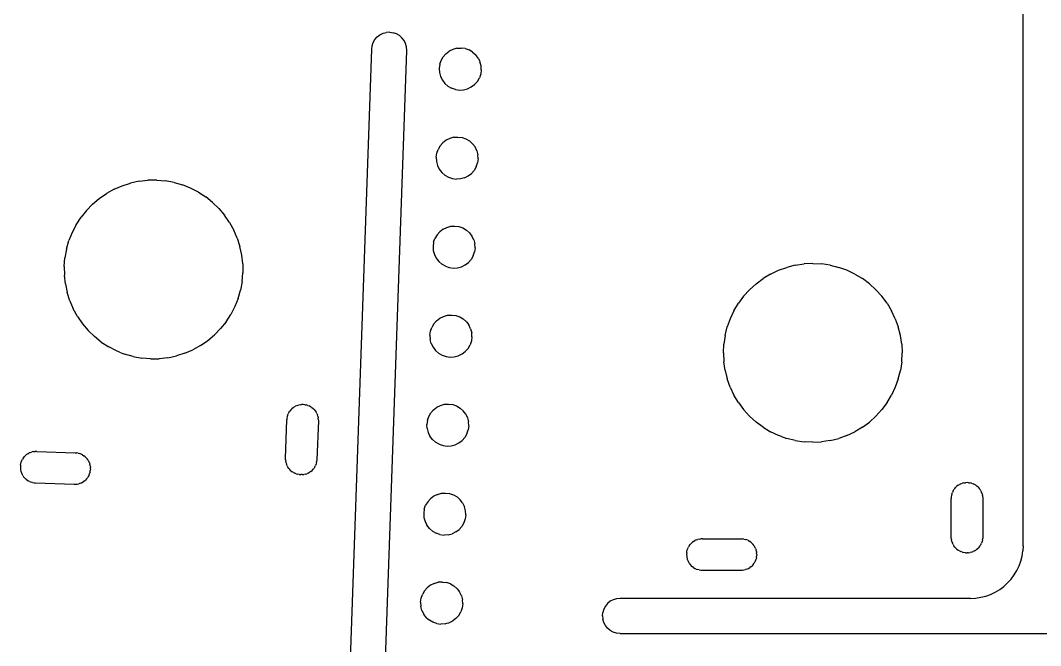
# Model space of a CAD drawing. Extents: x -47 to 67, y -53 to 53.
# Drawn here: x -18.58 to 10.52, y 17.61 to 35.45 of the extents above; entities that cross this region are included whole.
import ezdxf

# ---------------------------------------------------------------- set-up
doc = ezdxf.new("R2010")
doc.units = 0

msp = doc.modelspace()

# ---------------------------------------------------------------- linework, layer by layer
for p, q in [((10.025, 20.462, -0.015), (10.025, 40.433, -0.017)), ((-8.466, 34.901, 0.011), (-8.402, 34.975, 0.011)), ((-8.402, 34.975, 0.011), (-8.324, 35.034, 0.011)), ((-8.324, 35.034, 0.011), (-8.236, 35.078, 0.011)), ((-8.236, 35.078, 0.011), (-8.141, 35.103, 0.011)), ((-8.043, 35.109, 0.01), (-8.141, 35.103, 0.011)), ((-8.043, 35.109, 0.01), (-7.946, 35.096, 0.01)), ((-7.853, 35.064, 0.01), (-7.946, 35.096, 0.01)), ((-7.768, 35.015, 0.01), (-7.853, 35.064, 0.01)), ((-7.695, 34.95, 0.01), (-7.768, 35.015, 0.01)), ((-7.635, 34.872, 0.01), (-7.695, 34.95, 0.01)), ((-8.56, 34.627, 0.011), (-8.547, 34.724, 0.011)), ((-8.547, 34.724, 0.011), (-8.516, 34.817, 0.011)), ((-8.516, 34.817, 0.011), (-8.466, 34.901, 0.011)), ((-7.592, 34.784, 0.01), (-7.635, 34.872, 0.01)), ((-7.567, 34.69, 0.01), (-7.592, 34.784, 0.01)), ((-7.561, 34.592, 0.01), (-7.567, 34.69, 0.01)), ((-6.129, 34.65, 0.008), (-6.242, 34.62, 0.008)), ((-6.129, 34.65, 0.008), (-6.011, 34.658, 0.007)), ((-5.895, 34.642, 0.007), (-6.011, 34.658, 0.007)), ((-5.895, 34.642, 0.007), (-5.783, 34.604, 0.007)), ((-9.609, 4.588, 0.022), (-8.56, 34.627, 0.011)), ((-8.556, 6.085, 0.019), (-7.561, 34.592, 0.01)), ((-6.578, 34.307, 0.008), (-6.519, 34.409, 0.008)), ((-6.441, 34.497, 0.008), (-6.519, 34.409, 0.008)), ((-6.441, 34.497, 0.008), (-6.348, 34.569, 0.008)), ((-6.242, 34.62, 0.008), (-6.348, 34.569, 0.008)), ((-5.682, 34.545, 0.007), (-5.783, 34.604, 0.007)), ((-5.682, 34.545, 0.007), (-5.593, 34.467, 0.007)), ((-5.522, 34.374, 0.007), (-5.593, 34.467, 0.007)), ((-5.522, 34.374, 0.007), (-5.488, 34.306, 0.007)), ((-6.616, 34.196, 0.008), (-6.632, 34.079, 0.008)), ((-6.632, 34.079, 0.008), (-6.624, 33.962, 0.009)), ((-6.616, 34.196, 0.008), (-6.578, 34.307, 0.008)), ((-5.488, 34.306, 0.007), (-5.47, 34.268, 0.007)), ((-5.44, 34.155, 0.007), (-5.47, 34.268, 0.007)), ((-5.433, 34.037, 0.007), (-5.44, 34.155, 0.007)), ((-6.624, 33.962, 0.009), (-6.594, 33.848, 0.008)), ((-6.594, 33.848, 0.008), (-6.542, 33.743, 0.008)), ((-5.545, 33.708, 0.007), (-5.486, 33.809, 0.007)), ((-5.448, 33.921, 0.007), (-5.486, 33.809, 0.007)), ((-5.433, 34.037, 0.007), (-5.448, 33.921, 0.007)), ((-6.542, 33.743, 0.008), (-6.471, 33.649, 0.008)), ((-6.383, 33.571, 0.008), (-6.471, 33.649, 0.008)), ((-6.383, 33.571, 0.008), (-6.281, 33.512, 0.008)), ((-6.17, 33.474, 0.008), (-6.281, 33.512, 0.008)), ((-6.17, 33.474, 0.008), (-6.053, 33.459, 0.008)), ((-5.936, 33.466, 0.008), (-5.822, 33.496, 0.007)), ((-5.822, 33.496, 0.007), (-5.717, 33.548, 0.007)), ((-5.717, 33.548, 0.007), (-5.623, 33.619, 0.007)), ((-5.623, 33.619, 0.007), (-5.545, 33.708, 0.007)), ((-6.053, 33.459, 0.008), (-5.936, 33.466, 0.008)), ((-6.437, 32.03, 0.009), (-6.53, 31.959, 0.009)), ((-6.331, 32.082, 0.009), (-6.437, 32.03, 0.009)), ((-6.217, 32.112, 0.008), (-6.331, 32.082, 0.009)), ((-6.217, 32.112, 0.008), (-6.1, 32.119, 0.008)), ((-6.1, 32.119, 0.008), (-5.983, 32.104, 0.008)), ((-5.983, 32.104, 0.008), (-5.872, 32.066, 0.008)), ((-5.872, 32.066, 0.008), (-5.77, 32.007, 0.008)), ((-6.705, 31.657, 0.009), (-6.667, 31.769, 0.009)), ((-6.608, 31.87, 0.009), (-6.667, 31.769, 0.009)), ((-6.608, 31.87, 0.009), (-6.53, 31.959, 0.009)), ((-5.77, 32.007, 0.008), (-5.682, 31.929, 0.008)), ((-5.682, 31.929, 0.008), (-5.611, 31.836, 0.007)), ((-5.559, 31.73, 0.007), (-5.611, 31.836, 0.007)), ((-5.559, 31.73, 0.007), (-5.529, 31.616, 0.007)), ((-6.721, 31.541, 0.009), (-6.705, 31.657, 0.009)), ((-6.721, 31.541, 0.009), (-6.713, 31.423, 0.009)), ((-5.521, 31.499, 0.007), (-5.537, 31.382, 0.007)), ((-5.521, 31.499, 0.007), (-5.529, 31.616, 0.007)), ((-6.713, 31.423, 0.009), (-6.683, 31.31, 0.009)), ((-6.683, 31.31, 0.009), (-6.631, 31.204, 0.009)), ((-6.631, 31.204, 0.009), (-6.56, 31.111, 0.009)), ((-5.634, 31.169, 0.008), (-5.712, 31.081, 0.008)), ((-5.575, 31.271, 0.008), (-5.634, 31.169, 0.008)), ((-5.575, 31.271, 0.008), (-5.537, 31.382, 0.007)), ((-15.193, 30.857, 0.023), (-15.438, 30.805, 0.024)), ((-15.193, 30.857, 0.023), (-14.945, 30.885, 0.023)), ((-14.694, 30.889, 0.022), (-14.945, 30.885, 0.023)), ((-14.694, 30.889, 0.022), (-14.445, 30.868, 0.022)), ((-14.199, 30.822, 0.022), (-14.445, 30.868, 0.022)), ((-6.471, 31.033, 0.009), (-6.56, 31.111, 0.009)), ((-6.471, 31.033, 0.009), (-6.37, 30.974, 0.009)), ((-6.37, 30.974, 0.009), (-6.258, 30.936, 0.009)), ((-6.258, 30.936, 0.009), (-6.142, 30.92, 0.009)), ((-6.024, 30.928, 0.008), (-6.142, 30.92, 0.009)), ((-5.911, 30.958, 0.008), (-6.024, 30.928, 0.008)), ((-5.911, 30.958, 0.008), (-5.805, 31.01, 0.008)), ((-5.805, 31.01, 0.008), (-5.712, 31.081, 0.008)), ((-15.906, 30.63, 0.025), (-16.125, 30.508, 0.025)), ((-15.906, 30.63, 0.025), (-15.676, 30.729, 0.024)), ((-15.676, 30.729, 0.024), (-15.438, 30.805, 0.024)), ((-14.199, 30.822, 0.022), (-13.959, 30.753, 0.021)), ((-13.726, 30.66, 0.021), (-13.959, 30.753, 0.021)), ((-13.504, 30.546, 0.021), (-13.726, 30.66, 0.021)), ((-16.523, 30.205, 0.026), (-16.331, 30.367, 0.025)), ((-16.331, 30.367, 0.025), (-16.125, 30.508, 0.025)), ((-13.504, 30.546, 0.021), (-13.294, 30.41, 0.02)), ((-13.098, 30.254, 0.02), (-13.294, 30.41, 0.02)), ((-16.697, 30.026, 0.026), (-16.853, 29.83, 0.026)), ((-16.697, 30.026, 0.026), (-16.523, 30.205, 0.026)), ((-12.918, 30.079, 0.02), (-13.098, 30.254, 0.02)), ((-12.918, 30.079, 0.02), (-12.757, 29.888, 0.02)), ((-16.989, 29.62, 0.027), (-16.853, 29.83, 0.026)), ((-12.615, 29.682, 0.019), (-12.757, 29.888, 0.02)), ((-17.104, 29.398, 0.027), (-17.196, 29.165, 0.027)), ((-16.989, 29.62, 0.027), (-17.104, 29.398, 0.027)), ((-12.615, 29.682, 0.019), (-12.494, 29.463, 0.019)), ((-12.395, 29.233, 0.019), (-12.494, 29.463, 0.019)), ((-6.696, 29.332, 0.01), (-6.619, 29.42, 0.01)), ((-6.525, 29.492, 0.01), (-6.619, 29.42, 0.01)), ((-6.525, 29.492, 0.01), (-6.42, 29.543, 0.009)), ((-6.42, 29.543, 0.009), (-6.306, 29.574, 0.009)), ((-6.306, 29.574, 0.009), (-6.189, 29.581, 0.009)), ((-6.189, 29.581, 0.009), (-6.072, 29.565, 0.009)), ((-6.072, 29.565, 0.009), (-5.961, 29.527, 0.009)), ((-5.961, 29.527, 0.009), (-5.859, 29.468, 0.009)), ((-5.771, 29.391, 0.008), (-5.859, 29.468, 0.009)), ((-17.266, 28.925, 0.027), (-17.196, 29.165, 0.027)), ((-12.395, 29.233, 0.019), (-12.319, 28.995, 0.019)), ((-6.794, 29.119, 0.01), (-6.809, 29.002, 0.01)), ((-6.794, 29.119, 0.01), (-6.756, 29.23, 0.01)), ((-6.696, 29.332, 0.01), (-6.756, 29.23, 0.01)), ((-5.771, 29.391, 0.008), (-5.699, 29.297, 0.008)), ((-5.648, 29.191, 0.008), (-5.699, 29.297, 0.008)), ((-5.648, 29.191, 0.008), (-5.617, 29.078, 0.008)), ((-17.266, 28.925, 0.027), (-17.311, 28.678, 0.027)), ((-12.267, 28.75, 0.019), (-12.319, 28.995, 0.019)), ((-6.809, 29.002, 0.01), (-6.802, 28.885, 0.01)), ((-6.802, 28.885, 0.01), (-6.772, 28.771, 0.01)), ((-5.664, 28.733, 0.008), (-5.625, 28.844, 0.008)), ((-5.61, 28.96, 0.008), (-5.625, 28.844, 0.008)), ((-5.61, 28.96, 0.008), (-5.617, 29.078, 0.008)), ((-17.332, 28.429, 0.027), (-17.311, 28.678, 0.027)), ((-12.239, 28.501, 0.019), (-12.267, 28.75, 0.019)), ((-6.772, 28.771, 0.01), (-6.72, 28.666, 0.01)), ((-6.72, 28.666, 0.01), (-6.648, 28.572, 0.01)), ((-6.648, 28.572, 0.01), (-6.56, 28.494, 0.01)), ((-5.894, 28.471, 0.009), (-5.8, 28.543, 0.009)), ((-5.8, 28.543, 0.009), (-5.723, 28.631, 0.009)), ((-5.664, 28.733, 0.008), (-5.723, 28.631, 0.009)), ((-17.332, 28.429, 0.027), (-17.328, 28.179, 0.027)), ((-12.256, 28.002, 0.019), (-12.235, 28.251, 0.019)), ((-12.239, 28.501, 0.019), (-12.235, 28.251, 0.019)), ((-6.458, 28.435, 0.01), (-6.56, 28.494, 0.01)), ((-6.458, 28.435, 0.01), (-6.347, 28.397, 0.01)), ((-6.347, 28.397, 0.01), (-6.23, 28.382, 0.009)), ((-6.23, 28.382, 0.009), (-6.113, 28.389, 0.009)), ((-6.113, 28.389, 0.009), (-5.999, 28.419, 0.009)), ((-5.999, 28.419, 0.009), (-5.894, 28.471, 0.009)), ((2.822, 28.211, -0.005), (3.049, 28.318, -0.006)), ((3.049, 28.318, -0.006), (3.284, 28.402, -0.006)), ((3.527, 28.463, -0.006), (3.284, 28.402, -0.006)), ((3.527, 28.463, -0.006), (3.775, 28.5, -0.007)), ((4.025, 28.512, -0.007), (3.775, 28.5, -0.007)), ((4.025, 28.512, -0.007), (4.274, 28.5, -0.008)), ((4.522, 28.463, -0.008), (4.274, 28.5, -0.008)), ((4.522, 28.463, -0.008), (4.765, 28.402, -0.008)), ((5, 28.318, -0.009), (4.765, 28.402, -0.008)), ((5.227, 28.211, -0.009), (5, 28.318, -0.009)), ((-17.3, 27.93, 0.028), (-17.328, 28.179, 0.027)), ((-12.256, 28.002, 0.019), (-12.301, 27.756, 0.019)), ((2.407, 27.933, -0.004), (2.608, 28.082, -0.005)), ((2.822, 28.211, -0.005), (2.608, 28.082, -0.005)), ((5.227, 28.211, -0.009), (5.441, 28.082, -0.009)), ((5.642, 27.933, -0.01), (5.441, 28.082, -0.009)), ((-17.3, 27.93, 0.028), (-17.248, 27.685, 0.028)), ((-17.172, 27.447, 0.027), (-17.248, 27.685, 0.028)), ((-12.371, 27.515, 0.02), (-12.301, 27.756, 0.019)), ((2.053, 27.58, -0.004), (2.221, 27.765, -0.004)), ((2.221, 27.765, -0.004), (2.407, 27.933, -0.004)), ((5.828, 27.765, -0.01), (5.642, 27.933, -0.01)), ((5.828, 27.765, -0.01), (5.996, 27.58, -0.01)), ((-17.172, 27.447, 0.027), (-17.073, 27.217, 0.027)), ((-12.371, 27.515, 0.02), (-12.463, 27.283, 0.02)), ((1.776, 27.164, -0.003), (1.904, 27.379, -0.003)), ((2.053, 27.58, -0.004), (1.904, 27.379, -0.003)), ((6.145, 27.379, -0.01), (5.996, 27.58, -0.01)), ((6.145, 27.379, -0.01), (6.273, 27.164, -0.011)), ((-16.952, 26.998, 0.027), (-17.073, 27.217, 0.027)), ((-12.463, 27.283, 0.02), (-12.578, 27.06, 0.02)), ((1.776, 27.164, -0.003), (1.669, 26.938, -0.003)), ((6.38, 26.938, -0.011), (6.273, 27.164, -0.011)), ((-16.952, 26.998, 0.027), (-16.81, 26.792, 0.027)), ((-16.81, 26.792, 0.027), (-16.648, 26.601, 0.027)), ((-12.714, 26.85, 0.02), (-12.87, 26.655, 0.021)), ((-12.714, 26.85, 0.02), (-12.578, 27.06, 0.02)), ((-6.785, 26.793, 0.011), (-6.844, 26.692, 0.011)), ((-6.785, 26.793, 0.011), (-6.707, 26.882, 0.011)), ((-6.707, 26.882, 0.011), (-6.614, 26.953, 0.01)), ((-6.614, 26.953, 0.01), (-6.508, 27.005, 0.01)), ((-6.508, 27.005, 0.01), (-6.395, 27.035, 0.01)), ((-6.395, 27.035, 0.01), (-6.277, 27.043, 0.01)), ((-6.277, 27.043, 0.01), (-6.161, 27.027, 0.01)), ((-6.161, 27.027, 0.01), (-6.049, 26.989, 0.01)), ((-6.049, 26.989, 0.01), (-5.948, 26.93, 0.009)), ((-5.859, 26.852, 0.009), (-5.948, 26.93, 0.009)), ((-5.859, 26.852, 0.009), (-5.788, 26.759, 0.009)), ((1.669, 26.938, -0.003), (1.584, 26.702, -0.003)), ((6.38, 26.938, -0.011), (6.465, 26.702, -0.011)), ((-16.648, 26.601, 0.027), (-16.469, 26.427, 0.027)), ((-13.044, 26.475, 0.021), (-12.87, 26.655, 0.021)), ((-6.898, 26.464, 0.011), (-6.882, 26.58, 0.011)), ((-6.882, 26.58, 0.011), (-6.844, 26.692, 0.011)), ((-5.736, 26.653, 0.009), (-5.788, 26.759, 0.009)), ((-5.736, 26.653, 0.009), (-5.706, 26.539, 0.009)), ((-5.699, 26.422, 0.009), (-5.706, 26.539, 0.009)), ((1.524, 26.459, -0.003), (1.584, 26.702, -0.003)), ((6.526, 26.459, -0.011), (6.465, 26.702, -0.011)), ((-16.273, 26.271, 0.026), (-16.469, 26.427, 0.027)), ((-16.273, 26.271, 0.026), (-16.063, 26.135, 0.026)), ((-13.442, 26.172, 0.022), (-13.236, 26.314, 0.021)), ((-13.236, 26.314, 0.021), (-13.044, 26.475, 0.021)), ((-6.898, 26.464, 0.011), (-6.89, 26.346, 0.011)), ((-6.86, 26.233, 0.011), (-6.89, 26.346, 0.011)), ((-6.86, 26.233, 0.011), (-6.808, 26.127, 0.011)), ((-5.714, 26.305, 0.009), (-5.752, 26.194, 0.009)), ((-5.699, 26.422, 0.009), (-5.714, 26.305, 0.009)), ((1.475, 25.962, -0.002), (1.487, 26.212, -0.002)), ((1.524, 26.459, -0.003), (1.487, 26.212, -0.002)), ((6.562, 26.212, -0.011), (6.526, 26.459, -0.011)), ((6.562, 26.212, -0.011), (6.575, 25.962, -0.011)), ((-15.841, 26.02, 0.026), (-16.063, 26.135, 0.026)), ((-15.759, 25.987, 0.026), (-15.841, 26.02, 0.026)), ((-15.759, 25.987, 0.026), (-15.608, 25.927, 0.025)), ((-15.368, 25.858, 0.025), (-15.608, 25.927, 0.025)), ((-13.89, 25.952, 0.023), (-14.129, 25.876, 0.023)), ((-13.89, 25.952, 0.023), (-13.661, 26.051, 0.022)), ((-13.442, 26.172, 0.022), (-13.661, 26.051, 0.022)), ((-6.808, 26.127, 0.011), (-6.737, 26.034, 0.011)), ((-6.649, 25.956, 0.011), (-6.737, 26.034, 0.011)), ((-6.649, 25.956, 0.011), (-6.547, 25.897, 0.011)), ((-6.088, 25.881, 0.01), (-5.982, 25.933, 0.01)), ((-5.982, 25.933, 0.01), (-5.889, 26.004, 0.01)), ((-5.811, 26.092, 0.009), (-5.889, 26.004, 0.01)), ((-5.811, 26.092, 0.009), (-5.752, 26.194, 0.009)), ((1.475, 25.962, -0.002), (1.487, 25.712, -0.002)), ((6.562, 25.712, -0.011), (6.575, 25.962, -0.011)), ((-15.368, 25.858, 0.025), (-15.122, 25.813, 0.025)), ((-14.872, 25.792, 0.024), (-15.122, 25.813, 0.025)), ((-14.872, 25.792, 0.024), (-14.622, 25.795, 0.024)), ((-14.374, 25.823, 0.023), (-14.622, 25.795, 0.024)), ((-14.374, 25.823, 0.023), (-14.129, 25.876, 0.023)), ((-6.547, 25.897, 0.011), (-6.436, 25.859, 0.01)), ((-6.436, 25.859, 0.01), (-6.319, 25.843, 0.01)), ((-6.319, 25.843, 0.01), (-6.202, 25.851, 0.01)), ((-6.202, 25.851, 0.01), (-6.088, 25.881, 0.01)), ((1.524, 25.464, -0.002), (1.487, 25.712, -0.002)), ((6.562, 25.712, -0.011), (6.526, 25.464, -0.01)), ((1.524, 25.464, -0.002), (1.584, 25.222, -0.002)), ((6.465, 25.222, -0.01), (6.526, 25.464, -0.01)), ((1.669, 24.986, -0.002), (1.584, 25.222, -0.002)), ((6.465, 25.222, -0.01), (6.38, 24.986, -0.01)), ((1.669, 24.986, -0.002), (1.776, 24.76, -0.003)), ((1.904, 24.545, -0.003), (1.776, 24.76, -0.003)), ((6.145, 24.545, -0.01), (6.273, 24.76, -0.01)), ((6.38, 24.986, -0.01), (6.273, 24.76, -0.01)), ((-10.689, 24.461, 0.018), (-10.729, 24.443, 0.018)), ((-10.689, 24.461, 0.018), (-10.646, 24.474, 0.018)), ((-10.603, 24.483, 0.018), (-10.646, 24.474, 0.018)), ((-10.603, 24.483, 0.018), (-10.559, 24.488, 0.018)), ((-10.515, 24.489, 0.017), (-10.559, 24.488, 0.018)), ((-10.471, 24.485, 0.017), (-10.515, 24.489, 0.017)), ((-10.471, 24.485, 0.017), (-10.428, 24.477, 0.017)), ((-10.385, 24.465, 0.017), (-10.428, 24.477, 0.017)), ((-10.385, 24.465, 0.017), (-10.344, 24.449, 0.017)), ((-6.703, 24.415, 0.011), (-6.597, 24.466, 0.011)), ((-6.597, 24.466, 0.011), (-6.483, 24.497, 0.011)), ((-6.483, 24.497, 0.011), (-6.366, 24.504, 0.011)), ((-6.366, 24.504, 0.011), (-6.249, 24.489, 0.011)), ((-6.249, 24.489, 0.011), (-6.138, 24.45, 0.01)), ((-6.138, 24.45, 0.01), (-6.036, 24.391, 0.01)), ((1.904, 24.545, -0.003), (2.053, 24.344, -0.003)), ((6.145, 24.545, -0.01), (5.996, 24.344, -0.009)), ((-10.957, 24.185, 0.018), (-10.969, 24.142, 0.018)), ((-10.957, 24.185, 0.018), (-10.94, 24.226, 0.018)), ((-10.92, 24.265, 0.018), (-10.94, 24.226, 0.018)), ((-10.92, 24.265, 0.018), (-10.896, 24.302, 0.018)), ((-10.869, 24.336, 0.018), (-10.896, 24.302, 0.018)), ((-10.869, 24.336, 0.018), (-10.849, 24.357, 0.018)), ((-10.849, 24.357, 0.018), (-10.838, 24.368, 0.018)), ((-10.804, 24.397, 0.018), (-10.838, 24.368, 0.018)), ((-10.768, 24.422, 0.018), (-10.804, 24.397, 0.018)), ((-10.768, 24.422, 0.018), (-10.729, 24.443, 0.018)), ((-10.305, 24.428, 0.017), (-10.344, 24.449, 0.017)), ((-10.268, 24.404, 0.017), (-10.305, 24.428, 0.017)), ((-10.268, 24.404, 0.017), (-10.234, 24.377, 0.017)), ((-10.202, 24.346, 0.017), (-10.234, 24.377, 0.017)), ((-10.202, 24.346, 0.017), (-10.173, 24.312, 0.017)), ((-10.173, 24.312, 0.017), (-10.148, 24.276, 0.017)), ((-10.127, 24.237, 0.017), (-10.148, 24.276, 0.017)), ((-10.127, 24.237, 0.017), (-10.109, 24.197, 0.017)), ((-10.096, 24.155, 0.017), (-10.109, 24.197, 0.017)), ((-6.933, 24.153, 0.012), (-6.874, 24.255, 0.012)), ((-6.796, 24.343, 0.011), (-6.874, 24.255, 0.012)), ((-6.796, 24.343, 0.011), (-6.703, 24.415, 0.011)), ((-6.036, 24.391, 0.01), (-5.948, 24.314, 0.01)), ((-5.877, 24.22, 0.01), (-5.948, 24.314, 0.01)), ((-5.877, 24.22, 0.01), (-5.825, 24.115, 0.01)), ((2.053, 24.344, -0.003), (2.221, 24.159, -0.003)), ((2.221, 24.159, -0.003), (2.407, 23.991, -0.003)), ((5.642, 23.991, -0.009), (5.828, 24.159, -0.009)), ((5.828, 24.159, -0.009), (5.996, 24.344, -0.009)), ((-11.019, 22.955, 0.019), (-10.981, 24.055, 0.018)), ((-10.977, 24.099, 0.018), (-10.981, 24.055, 0.018)), ((-10.969, 24.142, 0.018), (-10.977, 24.099, 0.018)), ((-10.081, 24.023, 0.017), (-10.12, 22.924, 0.017)), ((-10.096, 24.155, 0.017), (-10.087, 24.111, 0.017)), ((-10.082, 24.068, 0.017), (-10.087, 24.111, 0.017)), ((-10.082, 24.068, 0.017), (-10.081, 24.023, 0.017)), ((-6.971, 24.042, 0.012), (-6.986, 23.925, 0.012)), ((-6.979, 23.808, 0.012), (-6.986, 23.925, 0.012)), ((-6.971, 24.042, 0.012), (-6.933, 24.153, 0.012)), ((-5.825, 24.115, 0.01), (-5.795, 24.001, 0.01)), ((-5.787, 23.884, 0.01), (-5.803, 23.767, 0.01)), ((-5.787, 23.884, 0.01), (-5.795, 24.001, 0.01)), ((2.608, 23.842, -0.004), (2.407, 23.991, -0.003)), ((5.441, 23.842, -0.008), (5.642, 23.991, -0.009)), ((-6.979, 23.808, 0.012), (-6.949, 23.694, 0.012)), ((-6.949, 23.694, 0.012), (-6.897, 23.589, 0.012)), ((-6.826, 23.495, 0.012), (-6.897, 23.589, 0.012)), ((-5.841, 23.656, 0.01), (-5.9, 23.554, 0.01)), ((-5.841, 23.656, 0.01), (-5.803, 23.767, 0.01)), ((2.608, 23.842, -0.004), (2.822, 23.713, -0.004)), ((3.049, 23.606, -0.004), (2.822, 23.713, -0.004)), ((3.132, 23.576, -0.004), (3.049, 23.606, -0.004)), ((3.132, 23.576, -0.004), (3.284, 23.522, -0.005)), ((5, 23.606, -0.007), (4.765, 23.522, -0.007)), ((5, 23.606, -0.007), (5.227, 23.713, -0.008)), ((5.441, 23.842, -0.008), (5.227, 23.713, -0.008)), ((-6.826, 23.495, 0.012), (-6.737, 23.418, 0.012)), ((-6.636, 23.358, 0.011), (-6.737, 23.418, 0.012)), ((-6.636, 23.358, 0.011), (-6.524, 23.32, 0.011)), ((-6.524, 23.32, 0.011), (-6.408, 23.305, 0.011)), ((-6.408, 23.305, 0.011), (-6.29, 23.312, 0.011)), ((-6.29, 23.312, 0.011), (-6.177, 23.342, 0.011)), ((-6.177, 23.342, 0.011), (-6.071, 23.394, 0.011)), ((-6.071, 23.394, 0.011), (-5.978, 23.466, 0.01)), ((-5.978, 23.466, 0.01), (-5.9, 23.554, 0.01)), ((3.527, 23.461, -0.005), (3.284, 23.522, -0.005)), ((3.527, 23.461, -0.005), (3.775, 23.424, -0.005)), ((4.025, 23.412, -0.006), (3.775, 23.424, -0.005)), ((4.025, 23.412, -0.006), (4.274, 23.424, -0.006)), ((4.522, 23.461, -0.007), (4.274, 23.424, -0.006)), ((4.522, 23.461, -0.007), (4.765, 23.522, -0.007)), ((-18.497, 22.966, 0.031), (-18.47, 23.001, 0.031)), ((-18.47, 23.001, 0.031), (-18.439, 23.033, 0.031)), ((-18.439, 23.033, 0.031), (-18.405, 23.061, 0.031)), ((-18.369, 23.086, 0.031), (-18.405, 23.061, 0.031)), ((-18.369, 23.086, 0.031), (-18.33, 23.108, 0.031)), ((-18.29, 23.125, 0.03), (-18.33, 23.108, 0.031)), ((-18.29, 23.125, 0.03), (-18.248, 23.138, 0.03)), ((-18.205, 23.148, 0.03), (-18.248, 23.138, 0.03)), ((-18.205, 23.148, 0.03), (-18.161, 23.153, 0.03)), ((-18.116, 23.153, 0.03), (-18.161, 23.153, 0.03)), ((-18.116, 23.153, 0.03), (-17.017, 23.115, 0.028)), ((-17.017, 23.115, 0.028), (-16.973, 23.111, 0.028)), ((-16.93, 23.103, 0.028), (-16.973, 23.111, 0.028)), ((-16.93, 23.103, 0.028), (-16.887, 23.091, 0.028)), ((-16.846, 23.075, 0.028), (-16.887, 23.091, 0.028)), ((-16.807, 23.054, 0.028), (-16.846, 23.075, 0.028)), ((-16.807, 23.054, 0.028), (-16.77, 23.03, 0.028)), ((-16.735, 23.003, 0.028), (-16.77, 23.03, 0.028)), ((-16.735, 23.003, 0.028), (-16.704, 22.972, 0.028)), ((-18.578, 22.763, 0.031), (-18.582, 22.719, 0.031)), ((-18.582, 22.719, 0.031), (-18.581, 22.675, 0.031)), ((-18.578, 22.763, 0.031), (-18.57, 22.807, 0.031)), ((-18.57, 22.807, 0.031), (-18.558, 22.849, 0.031)), ((-18.558, 22.849, 0.031), (-18.542, 22.89, 0.031)), ((-18.542, 22.89, 0.031), (-18.521, 22.929, 0.031)), ((-18.497, 22.966, 0.031), (-18.521, 22.929, 0.031)), ((-16.704, 22.972, 0.028), (-16.675, 22.938, 0.028)), ((-16.65, 22.902, 0.028), (-16.675, 22.938, 0.028)), ((-16.65, 22.902, 0.028), (-16.629, 22.863, 0.028)), ((-16.611, 22.823, 0.028), (-16.629, 22.863, 0.028)), ((-16.611, 22.823, 0.028), (-16.598, 22.781, 0.028)), ((-16.589, 22.737, 0.028), (-16.598, 22.781, 0.028)), ((-16.589, 22.737, 0.028), (-16.584, 22.694, 0.028)), ((-11.018, 22.911, 0.019), (-11.019, 22.955, 0.019)), ((-11.018, 22.911, 0.019), (-11.013, 22.867, 0.019)), ((-11.004, 22.824, 0.019), (-11.013, 22.867, 0.019)), ((-11.004, 22.824, 0.019), (-10.991, 22.782, 0.019)), ((-10.973, 22.742, 0.019), (-10.991, 22.782, 0.019)), ((-10.973, 22.742, 0.019), (-10.952, 22.703, 0.019)), ((-10.18, 22.714, 0.017), (-10.204, 22.677, 0.017)), ((-10.18, 22.714, 0.017), (-10.16, 22.753, 0.017)), ((-10.144, 22.794, 0.017), (-10.16, 22.753, 0.017)), ((-10.131, 22.837, 0.017), (-10.144, 22.794, 0.017)), ((-10.131, 22.837, 0.017), (-10.123, 22.88, 0.017)), ((-10.12, 22.924, 0.017), (-10.123, 22.88, 0.017)), ((-18.581, 22.675, 0.031), (-18.576, 22.631, 0.031)), ((-18.576, 22.631, 0.031), (-18.567, 22.588, 0.031)), ((-18.567, 22.588, 0.031), (-18.554, 22.546, 0.031)), ((-18.554, 22.546, 0.031), (-18.536, 22.505, 0.031)), ((-18.515, 22.467, 0.031), (-18.536, 22.505, 0.031)), ((-18.515, 22.467, 0.031), (-18.49, 22.43, 0.031)), ((-18.49, 22.43, 0.031), (-18.461, 22.397, 0.031)), ((-16.644, 22.439, 0.028), (-16.668, 22.402, 0.028)), ((-16.623, 22.479, 0.028), (-16.644, 22.439, 0.028)), ((-16.623, 22.479, 0.028), (-16.607, 22.52, 0.028)), ((-16.595, 22.562, 0.028), (-16.607, 22.52, 0.028)), ((-16.595, 22.562, 0.028), (-16.587, 22.605, 0.028)), ((-16.583, 22.649, 0.028), (-16.587, 22.605, 0.028)), ((-16.583, 22.649, 0.028), (-16.584, 22.694, 0.028)), ((-10.927, 22.667, 0.019), (-10.952, 22.703, 0.019)), ((-10.927, 22.667, 0.019), (-10.898, 22.633, 0.019)), ((-10.867, 22.602, 0.019), (-10.898, 22.633, 0.019)), ((-10.867, 22.602, 0.019), (-10.832, 22.575, 0.019)), ((-10.795, 22.55, 0.018), (-10.832, 22.575, 0.019)), ((-10.795, 22.55, 0.018), (-10.756, 22.53, 0.018)), ((-10.715, 22.514, 0.018), (-10.756, 22.53, 0.018)), ((-10.715, 22.514, 0.018), (-10.672, 22.502, 0.018)), ((-10.629, 22.494, 0.018), (-10.672, 22.502, 0.018)), ((-10.629, 22.494, 0.018), (-10.585, 22.49, 0.018)), ((-10.541, 22.491, 0.018), (-10.585, 22.49, 0.018)), ((-10.541, 22.491, 0.018), (-10.497, 22.496, 0.018)), ((-10.454, 22.505, 0.018), (-10.497, 22.496, 0.018)), ((-10.454, 22.505, 0.018), (-10.412, 22.518, 0.018)), ((-10.371, 22.536, 0.018), (-10.412, 22.518, 0.018)), ((-10.371, 22.536, 0.018), (-10.333, 22.557, 0.018)), ((-10.296, 22.582, 0.018), (-10.333, 22.557, 0.018)), ((-10.296, 22.582, 0.018), (-10.262, 22.611, 0.018)), ((-10.262, 22.611, 0.018), (-10.232, 22.642, 0.018)), ((-10.232, 22.642, 0.018), (-10.204, 22.677, 0.017)), ((-18.461, 22.397, 0.031), (-18.43, 22.366, 0.031)), ((-18.395, 22.338, 0.031), (-18.43, 22.366, 0.031)), ((-18.395, 22.338, 0.031), (-18.358, 22.314, 0.031)), ((-18.319, 22.294, 0.031), (-18.358, 22.314, 0.031)), ((-18.319, 22.294, 0.031), (-18.278, 22.278, 0.031)), ((-18.235, 22.266, 0.031), (-18.278, 22.278, 0.031)), ((-18.235, 22.266, 0.031), (-18.192, 22.257, 0.031)), ((-18.192, 22.257, 0.031), (-18.148, 22.254, 0.03)), ((-18.148, 22.254, 0.03), (-17.049, 22.215, 0.029)), ((-17.049, 22.215, 0.029), (-17.004, 22.216, 0.029)), ((-17.004, 22.216, 0.029), (-16.961, 22.221, 0.029)), ((-16.961, 22.221, 0.029), (-16.917, 22.23, 0.028)), ((-16.875, 22.244, 0.028), (-16.917, 22.23, 0.028)), ((-16.875, 22.244, 0.028), (-16.835, 22.261, 0.028)), ((-16.835, 22.261, 0.028), (-16.796, 22.282, 0.028)), ((-16.76, 22.308, 0.028), (-16.796, 22.282, 0.028)), ((-16.76, 22.308, 0.028), (-16.726, 22.336, 0.028)), ((-16.695, 22.368, 0.028), (-16.726, 22.336, 0.028)), ((-16.695, 22.368, 0.028), (-16.668, 22.402, 0.028)), ((8.096, 22.119, -0.012), (8.106, 22.13, -0.012)), ((8.139, 22.16, -0.012), (8.106, 22.13, -0.012)), ((8.175, 22.186, -0.012), (8.139, 22.16, -0.012)), ((8.175, 22.186, -0.012), (8.212, 22.209, -0.012)), ((8.252, 22.228, -0.012), (8.212, 22.209, -0.012)), ((8.252, 22.228, -0.012), (8.294, 22.243, -0.012)), ((8.337, 22.253, -0.012), (8.294, 22.243, -0.012)), ((8.337, 22.253, -0.012), (8.38, 22.26, -0.013)), ((8.425, 22.262, -0.013), (8.38, 22.26, -0.013)), ((8.469, 22.26, -0.013), (8.425, 22.262, -0.013)), ((8.469, 22.26, -0.013), (8.512, 22.253, -0.013)), ((8.555, 22.243, -0.013), (8.512, 22.253, -0.013)), ((8.555, 22.243, -0.013), (8.597, 22.228, -0.013)), ((8.637, 22.209, -0.013), (8.597, 22.228, -0.013)), ((8.675, 22.186, -0.013), (8.637, 22.209, -0.013)), ((8.675, 22.186, -0.013), (8.71, 22.16, -0.013)), ((8.743, 22.13, -0.013), (8.71, 22.16, -0.013)), ((8.743, 22.13, -0.013), (8.772, 22.097, -0.013)), ((-6.791, 21.876, 0.012), (-6.885, 21.805, 0.012)), ((-6.686, 21.928, 0.012), (-6.791, 21.876, 0.012)), ((-6.686, 21.928, 0.012), (-6.572, 21.958, 0.012)), ((-6.572, 21.958, 0.012), (-6.455, 21.966, 0.012)), ((-6.455, 21.966, 0.012), (-6.338, 21.95, 0.011)), ((-6.338, 21.95, 0.011), (-6.227, 21.912, 0.011)), ((-6.227, 21.912, 0.011), (-6.125, 21.853, 0.011)), ((-6.125, 21.853, 0.011), (-6.037, 21.775, 0.011)), ((7.977, 21.856, -0.012), (7.975, 21.812, -0.012)), ((7.983, 21.9, -0.012), (7.977, 21.856, -0.012)), ((7.994, 21.943, -0.012), (7.983, 21.9, -0.012)), ((7.994, 21.943, -0.012), (8.009, 21.984, -0.012)), ((8.028, 22.024, -0.012), (8.009, 21.984, -0.012)), ((8.028, 22.024, -0.012), (8.05, 22.062, -0.012)), ((8.077, 22.097, -0.012), (8.05, 22.062, -0.012)), ((8.077, 22.097, -0.012), (8.096, 22.119, -0.012)), ((8.772, 22.097, -0.013), (8.799, 22.062, -0.013)), ((8.821, 22.024, -0.013), (8.799, 22.062, -0.013)), ((8.821, 22.024, -0.013), (8.84, 21.984, -0.013)), ((8.855, 21.943, -0.013), (8.84, 21.984, -0.013)), ((8.855, 21.943, -0.013), (8.866, 21.9, -0.013)), ((8.872, 21.856, -0.013), (8.866, 21.9, -0.013)), ((8.872, 21.856, -0.013), (8.875, 21.812, -0.013)), ((-7.059, 21.504, 0.013), (-7.021, 21.615, 0.013)), ((-6.962, 21.717, 0.012), (-7.021, 21.615, 0.013)), ((-6.962, 21.717, 0.012), (-6.885, 21.805, 0.012)), ((-5.965, 21.682, 0.011), (-6.037, 21.775, 0.011)), ((-5.965, 21.682, 0.011), (-5.913, 21.576, 0.011)), ((-5.883, 21.462, 0.011), (-5.913, 21.576, 0.011)), ((7.975, 20.712, -0.011), (7.975, 21.812, -0.012)), ((8.875, 21.812, -0.013), (8.875, 20.712, -0.013)), ((-7.059, 21.504, 0.013), (-7.075, 21.387, 0.013)), ((-7.075, 21.387, 0.013), (-7.068, 21.27, 0.013)), ((-7.068, 21.27, 0.013), (-7.037, 21.156, 0.013)), ((-5.876, 21.345, 0.011), (-5.891, 21.229, 0.011)), ((-5.876, 21.345, 0.011), (-5.883, 21.462, 0.011)), ((-7.037, 21.156, 0.013), (-6.986, 21.05, 0.013)), ((-6.914, 20.957, 0.013), (-6.986, 21.05, 0.013)), ((-6.914, 20.957, 0.013), (-6.826, 20.879, 0.012)), ((-5.989, 21.015, 0.011), (-6.066, 20.927, 0.011)), ((-5.929, 21.117, 0.011), (-5.989, 21.015, 0.011)), ((-5.891, 21.229, 0.011), (-5.929, 21.117, 0.011)), ((-6.826, 20.879, 0.012), (-6.724, 20.82, 0.012)), ((-6.613, 20.782, 0.012), (-6.724, 20.82, 0.012)), ((-6.613, 20.782, 0.012), (-6.496, 20.766, 0.012)), ((-6.379, 20.774, 0.012), (-6.496, 20.766, 0.012)), ((-6.379, 20.774, 0.012), (-6.265, 20.804, 0.012)), ((-6.16, 20.856, 0.011), (-6.265, 20.804, 0.012)), ((-6.16, 20.856, 0.011), (-6.066, 20.927, 0.011)), ((7.977, 20.668, -0.011), (7.975, 20.712, -0.011)), ((7.977, 20.668, -0.011), (7.983, 20.624, -0.011)), ((8.866, 20.624, -0.013), (8.872, 20.668, -0.013)), ((8.875, 20.712, -0.013), (8.872, 20.668, -0.013)), ((0.444, 20.343, 0.001), (0.459, 20.384, 0.001)), ((0.459, 20.384, 0.001), (0.478, 20.424, 0.001)), ((0.5, 20.462, 0.001), (0.478, 20.424, 0.001)), ((0.5, 20.462, 0.001), (0.527, 20.497, 0.001)), ((0.527, 20.497, 0.001), (0.556, 20.53, 0.001)), ((0.556, 20.53, 0.001), (0.589, 20.56, 0.001)), ((0.625, 20.586, 0), (0.589, 20.56, 0.001)), ((0.625, 20.586, 0), (0.662, 20.609, 0)), ((0.702, 20.628, 0), (0.662, 20.609, 0)), ((0.702, 20.628, 0), (0.744, 20.643, 0)), ((0.787, 20.653, 0), (0.744, 20.643, 0)), ((0.787, 20.653, 0), (0.83, 20.66, 0)), ((0.875, 20.662, 0), (0.83, 20.66, 0)), ((0.875, 20.662, 0), (1.975, 20.662, -0.002)), ((1.975, 20.662, -0.002), (2.019, 20.66, -0.002)), ((2.062, 20.653, -0.002), (2.019, 20.66, -0.002)), ((2.062, 20.653, -0.002), (2.105, 20.643, -0.002)), ((2.147, 20.628, -0.002), (2.105, 20.643, -0.002)), ((2.187, 20.609, -0.002), (2.147, 20.628, -0.002)), ((2.187, 20.609, -0.002), (2.225, 20.586, -0.002)), ((2.26, 20.56, -0.002), (2.225, 20.586, -0.002)), ((2.26, 20.56, -0.002), (2.293, 20.53, -0.002)), ((2.293, 20.53, -0.002), (2.322, 20.497, -0.002)), ((2.349, 20.462, -0.002), (2.322, 20.497, -0.002)), ((2.349, 20.462, -0.002), (2.371, 20.424, -0.002)), ((2.39, 20.384, -0.002), (2.371, 20.424, -0.002)), ((2.39, 20.384, -0.002), (2.405, 20.343, -0.002)), ((7.994, 20.581, -0.011), (7.983, 20.624, -0.011)), ((7.994, 20.581, -0.011), (8.009, 20.54, -0.011)), ((8.028, 20.5, -0.011), (8.009, 20.54, -0.011)), ((8.028, 20.5, -0.011), (8.05, 20.462, -0.012)), ((8.077, 20.426, -0.012), (8.05, 20.462, -0.012)), ((8.077, 20.426, -0.012), (8.106, 20.394, -0.012)), ((8.139, 20.364, -0.012), (8.106, 20.394, -0.012)), ((8.71, 20.364, -0.013), (8.772, 20.426, -0.013)), ((8.772, 20.426, -0.013), (8.799, 20.462, -0.013)), ((8.821, 20.5, -0.013), (8.799, 20.462, -0.013)), ((8.821, 20.5, -0.013), (8.84, 20.54, -0.013)), ((8.855, 20.581, -0.013), (8.84, 20.54, -0.013)), ((8.866, 20.624, -0.013), (8.855, 20.581, -0.013)), ((10.025, 20.462, -0.015), (10.017, 20.315, -0.015)), ((0.427, 20.256, 0.001), (0.425, 20.212, 0.001)), ((0.425, 20.212, 0.001), (0.427, 20.168, 0.001)), ((0.427, 20.256, 0.001), (0.433, 20.3, 0.001)), ((0.427, 20.168, 0.001), (0.433, 20.124, 0.001)), ((0.433, 20.3, 0.001), (0.444, 20.343, 0.001)), ((0.433, 20.124, 0.001), (0.444, 20.081, 0.001)), ((2.416, 20.3, -0.002), (2.405, 20.343, -0.002)), ((2.416, 20.124, -0.002), (2.405, 20.081, -0.002)), ((2.416, 20.3, -0.002), (2.422, 20.256, -0.002)), ((2.416, 20.124, -0.002), (2.422, 20.168, -0.002)), ((2.425, 20.212, -0.002), (2.422, 20.256, -0.002)), ((2.425, 20.212, -0.002), (2.422, 20.168, -0.002)), ((8.139, 20.364, -0.012), (8.175, 20.338, -0.012)), ((8.212, 20.315, -0.012), (8.175, 20.338, -0.012)), ((8.212, 20.315, -0.012), (8.252, 20.296, -0.012)), ((8.294, 20.281, -0.012), (8.252, 20.296, -0.012)), ((8.294, 20.281, -0.012), (8.337, 20.271, -0.012)), ((8.38, 20.264, -0.012), (8.337, 20.271, -0.012)), ((8.38, 20.264, -0.012), (8.425, 20.262, -0.012)), ((8.469, 20.264, -0.012), (8.425, 20.262, -0.012)), ((8.469, 20.264, -0.012), (8.512, 20.271, -0.012)), ((8.555, 20.281, -0.012), (8.512, 20.271, -0.012)), ((8.555, 20.281, -0.012), (8.597, 20.296, -0.012)), ((8.637, 20.315, -0.012), (8.597, 20.296, -0.012)), ((8.637, 20.315, -0.012), (8.675, 20.338, -0.012)), ((8.71, 20.364, -0.013), (8.675, 20.338, -0.012)), ((9.96, 20.027, -0.014), (9.996, 20.169, -0.015)), ((9.996, 20.169, -0.015), (10.017, 20.315, -0.015)), ((0.444, 20.081, 0.001), (0.478, 20, 0.001)), ((0.5, 19.962, 0.001), (0.478, 20, 0.001)), ((0.5, 19.962, 0.001), (0.527, 19.926, 0.001)), ((0.527, 19.926, 0.001), (0.556, 19.894, 0.001)), ((0.556, 19.894, 0.001), (0.589, 19.864, 0.001)), ((0.625, 19.838, 0.001), (0.589, 19.864, 0.001)), ((0.625, 19.838, 0.001), (0.662, 19.815, 0.001)), ((0.702, 19.796, 0.001), (0.662, 19.815, 0.001)), ((0.702, 19.796, 0.001), (0.744, 19.781, 0.001)), ((2.147, 19.796, -0.002), (2.105, 19.781, -0.002)), ((2.147, 19.796, -0.002), (2.187, 19.815, -0.002)), ((2.187, 19.815, -0.002), (2.225, 19.838, -0.002)), ((2.26, 19.864, -0.002), (2.225, 19.838, -0.002)), ((2.26, 19.864, -0.002), (2.293, 19.894, -0.002)), ((2.322, 19.926, -0.002), (2.293, 19.894, -0.002)), ((2.322, 19.926, -0.002), (2.349, 19.962, -0.002)), ((2.371, 20, -0.002), (2.349, 19.962, -0.002)), ((2.39, 20.04, -0.002), (2.371, 20, -0.002)), ((2.39, 20.04, -0.002), (2.405, 20.081, -0.002)), ((9.847, 19.755, -0.014), (9.91, 19.888, -0.014)), ((9.91, 19.888, -0.014), (9.96, 20.027, -0.014)), ((0.787, 19.771, 0), (0.744, 19.781, 0.001)), ((0.787, 19.771, 0), (0.83, 19.764, 0)), ((0.83, 19.764, 0), (0.875, 19.762, 0)), ((0.875, 19.762, 0), (1.975, 19.762, -0.001)), ((1.975, 19.762, -0.001), (2.019, 19.764, -0.002)), ((2.019, 19.764, -0.002), (2.062, 19.771, -0.002)), ((2.062, 19.771, -0.002), (2.105, 19.781, -0.002)), ((9.585, 19.401, -0.014), (9.684, 19.51, -0.014)), ((9.684, 19.51, -0.014), (9.772, 19.629, -0.014)), ((9.772, 19.629, -0.014), (9.847, 19.755, -0.014)), ((-7.051, 19.178, 0.013), (-6.973, 19.266, 0.013)), ((-6.88, 19.338, 0.013), (-6.973, 19.266, 0.013)), ((-6.794, 19.38, 0.013), (-6.88, 19.338, 0.013)), ((-6.774, 19.39, 0.013), (-6.794, 19.38, 0.013)), ((-6.774, 19.39, 0.013), (-6.661, 19.42, 0.013)), ((-6.543, 19.427, 0.012), (-6.661, 19.42, 0.013)), ((-6.543, 19.427, 0.012), (-6.427, 19.412, 0.012)), ((-6.315, 19.374, 0.012), (-6.427, 19.412, 0.012)), ((-6.315, 19.374, 0.012), (-6.214, 19.315, 0.012)), ((-6.125, 19.237, 0.012), (-6.214, 19.315, 0.012)), ((-6.125, 19.237, 0.012), (-6.054, 19.143, 0.012)), ((9.232, 19.139, -0.013), (9.358, 19.215, -0.013)), ((9.358, 19.215, -0.013), (9.476, 19.302, -0.014)), ((9.476, 19.302, -0.014), (9.585, 19.401, -0.014)), ((-7.164, 18.849, 0.014), (-7.148, 18.965, 0.014)), ((-7.148, 18.965, 0.014), (-7.11, 19.076, 0.013)), ((-7.051, 19.178, 0.013), (-7.11, 19.076, 0.013)), ((-6.002, 19.038, 0.012), (-6.054, 19.143, 0.012)), ((-6.002, 19.038, 0.012), (-5.972, 18.924, 0.012)), ((-5.964, 18.807, 0.012), (-5.972, 18.924, 0.012)), ((-1.667, 18.924, 0.005), (-1.753, 18.878, 0.005)), ((-1.573, 18.952, 0.005), (-1.667, 18.924, 0.005)), ((-1.475, 18.962, 0.004), (-1.573, 18.952, 0.005)), ((8.525, 18.962, -0.012), (-1.475, 18.962, 0.004)), ((8.525, 18.962, -0.012), (8.672, 18.969, -0.012)), ((8.672, 18.969, -0.012), (8.817, 18.991, -0.012)), ((8.817, 18.991, -0.012), (8.96, 19.027, -0.013)), ((8.96, 19.027, -0.013), (9.099, 19.076, -0.013)), ((9.099, 19.076, -0.013), (9.232, 19.139, -0.013)), ((-7.164, 18.849, 0.014), (-7.156, 18.731, 0.014)), ((-7.126, 18.617, 0.014), (-7.156, 18.731, 0.014)), ((-5.98, 18.69, 0.012), (-6.018, 18.579, 0.012)), ((-5.964, 18.807, 0.012), (-5.98, 18.69, 0.012)), ((-1.937, 18.653, 0.005), (-1.966, 18.559, 0.005)), ((-1.891, 18.74, 0.005), (-1.937, 18.653, 0.005)), ((-1.829, 18.815, 0.005), (-1.891, 18.74, 0.005)), ((-1.753, 18.878, 0.005), (-1.829, 18.815, 0.005)), ((-7.126, 18.617, 0.014), (-7.074, 18.512, 0.014)), ((-7.003, 18.418, 0.013), (-7.074, 18.512, 0.014)), ((-7.003, 18.418, 0.013), (-6.915, 18.341, 0.013)), ((-6.813, 18.282, 0.013), (-6.915, 18.341, 0.013)), ((-6.155, 18.389, 0.012), (-6.248, 18.317, 0.012)), ((-6.077, 18.477, 0.012), (-6.155, 18.389, 0.012)), ((-6.077, 18.477, 0.012), (-6.018, 18.579, 0.012)), ((-1.975, 18.462, 0.005), (-1.966, 18.559, 0.005)), ((-1.975, 18.462, 0.005), (-1.966, 18.364, 0.005)), ((-1.937, 18.271, 0.005), (-1.966, 18.364, 0.005)), ((-6.702, 18.244, 0.013), (-6.813, 18.282, 0.013)), ((-6.702, 18.244, 0.013), (-6.585, 18.228, 0.013)), ((-6.468, 18.235, 0.012), (-6.585, 18.228, 0.013)), ((-6.468, 18.235, 0.012), (-6.413, 18.25, 0.012)), ((-6.413, 18.25, 0.012), (-6.354, 18.266, 0.012)), ((-6.354, 18.266, 0.012), (-6.248, 18.317, 0.012)), ((-1.891, 18.184, 0.005), (-1.937, 18.271, 0.005)), ((-1.829, 18.108, 0.005), (-1.891, 18.184, 0.005)), ((-1.753, 18.046, 0.005), (-1.829, 18.108, 0.005)), ((-1.667, 18, 0.005), (-1.753, 18.046, 0.005)), ((-1.573, 17.972, 0.005), (-1.667, 18, 0.005)), ((-1.475, 17.962, 0.004), (-1.573, 17.972, 0.005)), ((-1.475, 17.962, 0.004), (16.746, 17.962, -0.025))]:
    msp.add_line(p, q)

doc.saveas('drawing.dxf')
